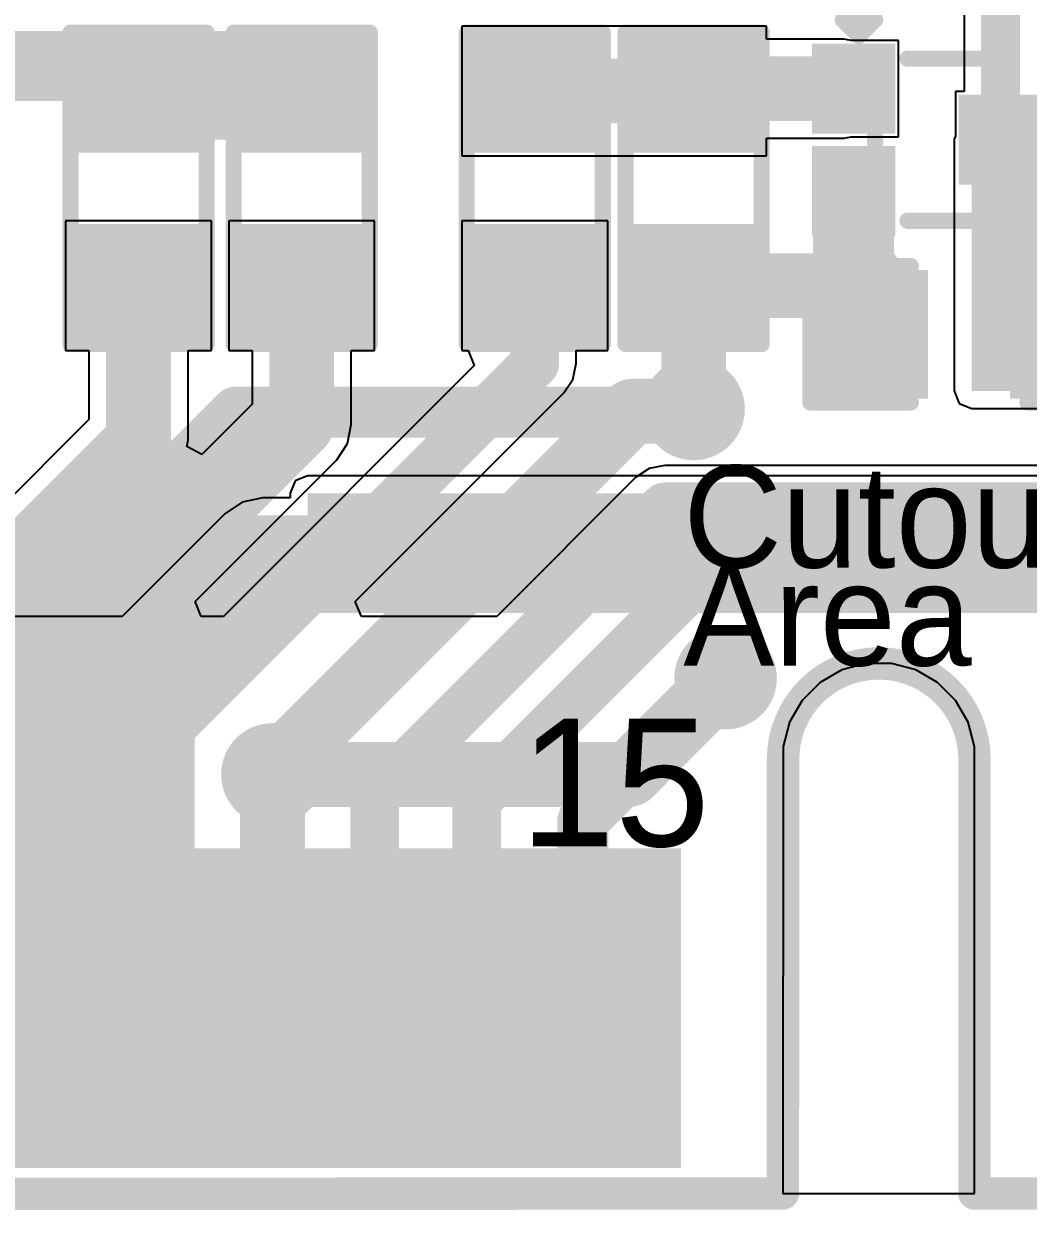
# Model space of a CAD drawing. Header units: millimetres. Extents: x 0 to 1.61, y -0.14 to 2.35.
# Drawn here: x 0.2343 to 0.5442, y -0.1371 to 0.2288 of the extents above; entities that cross this region are included whole.
import ezdxf

# ---------------------------------------------------------------- set-up
doc = ezdxf.new("R2010")
doc.units = ezdxf.units.MM
doc.header["$MEASUREMENT"] = 0
for name, color, linetype in [('BottomLayer', 5, 'Continuous'), ('BottomPaste', 16, 'Continuous'), ('BottomSolder', 6, 'Continuous'), ('Mechanical1', 6, 'Continuous'), ('Mechanical2', 216, 'Continuous'), ('MultiLayer', 9, 'Continuous'), ('TopLayer', 1, 'Continuous'), ('TopOverlay', 2, 'Continuous'), ('TopPaste', 8, 'Continuous'), ('TopSolder', 216, 'Continuous'), ('ViaHoleLayer', 16, 'Continuous')]:
    doc.layers.add(name, color=color, linetype=linetype)

# ---------------------------------------------------------------- blocks, each defined once
blk = doc.blocks.new('C___0603_8')
at = {"layer": 'TopLayer'}
for points in [[(-0.015, 0.0175), (-0.015, -0.0175), (-0.045, -0.0175), (-0.045, 0.0175)], [(0.045, 0.0175), (0.045, -0.0175), (0.015, -0.0175), (0.015, 0.0175)]]:
    blk.add_hatch(color=1, dxfattribs=at).paths.add_polyline_path(points)
at = {"layer": 'TopPaste'}
for points in [[(-0.015, 0.0175), (-0.015, -0.0175), (-0.045, -0.0175), (-0.045, 0.0175)], [(0.045, 0.0175), (0.045, -0.0175), (0.015, -0.0175), (0.015, 0.0175)]]:
    blk.add_hatch(color=8, dxfattribs=at).paths.add_polyline_path(points)
at = {"layer": 'TopSolder'}
for points in [[(-0.01264, 0.01986), (-0.01264, -0.01986), (-0.04736, -0.01986), (-0.04736, 0.01986)], [(0.04736, 0.01986), (0.04736, -0.01986), (0.01264, -0.01986), (0.01264, 0.01986)]]:
    blk.add_hatch(color=216, dxfattribs=at).paths.add_polyline_path(points)
at = {"layer": 'TopOverlay', "const_width": 0.005}
for points in [[(-0.049, 0.021), (-0.018, 0.021)], [(-0.049, -0.021), (-0.049, 0.021)], [(0.018, 0.021), (0.049, 0.021)], [(0.049, -0.021), (0.049, 0.021)], [(-0.049, -0.021), (-0.018, -0.021)], [(0.018, -0.021), (0.049, -0.021)]]:
    blk.add_lwpolyline(points, dxfattribs=at)
at = {"layer": 'TopOverlay', "const_width": 0.0025}
for points in [[(-0.05025, 0.021, 1), (-0.04775, 0.021, 1)], [(-0.05025, 0.021, 1), (-0.04775, 0.021, 1)], [(-0.01925, 0.021, 1), (-0.01675, 0.021, 1)], [(0.01675, 0.021, 1), (0.01925, 0.021, 1)], [(0.04775, 0.021, 1), (0.05025, 0.021, 1)], [(0.04775, 0.021, 1), (0.05025, 0.021, 1)], [(-0.05025, -0.021, 1), (-0.04775, -0.021, 1)], [(-0.05025, -0.021, 1), (-0.04775, -0.021, 1)], [(-0.01925, -0.021, 1), (-0.01675, -0.021, 1)], [(0.01675, -0.021, 1), (0.01925, -0.021, 1)], [(0.04775, -0.021, 1), (0.05025, -0.021, 1)], [(0.04775, -0.021, 1), (0.05025, -0.021, 1)]]:
    blk.add_lwpolyline(points, format="xyb", close=True, dxfattribs=at)
blk = doc.blocks.new('R___0603_12')
at = {"layer": 'TopLayer'}
for points in [[(-0.015, 0.0175), (-0.015, -0.0175), (-0.045, -0.0175), (-0.045, 0.0175)], [(0.045, 0.0175), (0.045, -0.0175), (0.015, -0.0175), (0.015, 0.0175)]]:
    blk.add_hatch(color=1, dxfattribs=at).paths.add_polyline_path(points)
at = {"layer": 'TopPaste'}
for points in [[(-0.015, 0.0175), (-0.015, -0.0175), (-0.045, -0.0175), (-0.045, 0.0175)], [(0.045, 0.0175), (0.045, -0.0175), (0.015, -0.0175), (0.015, 0.0175)]]:
    blk.add_hatch(color=8, dxfattribs=at).paths.add_polyline_path(points)
at = {"layer": 'TopSolder'}
for points in [[(-0.011, 0.0215), (-0.011, -0.0215), (-0.049, -0.0215), (-0.049, 0.0215)], [(0.049, 0.0215), (0.049, -0.0215), (0.011, -0.0215), (0.011, 0.0215)]]:
    blk.add_hatch(color=216, dxfattribs=at).paths.add_polyline_path(points)
at = {"layer": 'TopOverlay', "const_width": 0.005}
for points in [[(-0.048, 0.021), (-0.048, -0.021)], [(-0.048, 0.021), (0.048, 0.021)], [(0.048, 0.021), (0.048, -0.021)], [(-0.048, -0.021), (0.048, -0.021)]]:
    blk.add_lwpolyline(points, dxfattribs=at)
at = {"layer": 'TopOverlay', "const_width": 0.0025}
for points in [[(-0.04925, 0.021, 1), (-0.04675, 0.021, 1)], [(-0.04925, 0.021, 1), (-0.04675, 0.021, 1)], [(0.04675, 0.021, 1), (0.04925, 0.021, 1)], [(0.04675, 0.021, 1), (0.04925, 0.021, 1)], [(-0.04925, -0.021, 1), (-0.04675, -0.021, 1)], [(-0.04925, -0.021, 1), (-0.04675, -0.021, 1)], [(0.04675, -0.021, 1), (0.04925, -0.021, 1)], [(0.04675, -0.021, 1), (0.04925, -0.021, 1)]]:
    blk.add_lwpolyline(points, format="xyb", close=True, dxfattribs=at)
blk = doc.blocks.new('R___0603_13')
at = {"layer": 'TopLayer'}
for points in [[(-0.015, 0.0175), (-0.015, -0.0175), (-0.045, -0.0175), (-0.045, 0.0175)], [(0.045, 0.0175), (0.045, -0.0175), (0.015, -0.0175), (0.015, 0.0175)]]:
    blk.add_hatch(color=1, dxfattribs=at).paths.add_polyline_path(points)
at = {"layer": 'TopPaste'}
for points in [[(-0.015, 0.0175), (-0.015, -0.0175), (-0.045, -0.0175), (-0.045, 0.0175)], [(0.045, 0.0175), (0.045, -0.0175), (0.015, -0.0175), (0.015, 0.0175)]]:
    blk.add_hatch(color=8, dxfattribs=at).paths.add_polyline_path(points)
at = {"layer": 'TopSolder'}
for points in [[(-0.011, 0.0215), (-0.011, -0.0215), (-0.049, -0.0215), (-0.049, 0.0215)], [(0.049, 0.0215), (0.049, -0.0215), (0.011, -0.0215), (0.011, 0.0215)]]:
    blk.add_hatch(color=216, dxfattribs=at).paths.add_polyline_path(points)
at = {"layer": 'TopOverlay', "const_width": 0.005}
for points in [[(-0.048, 0.021), (-0.048, -0.021)], [(-0.048, 0.021), (0.048, 0.021)], [(0.048, 0.021), (0.048, -0.021)], [(-0.048, -0.021), (0.048, -0.021)]]:
    blk.add_lwpolyline(points, dxfattribs=at)
at = {"layer": 'TopOverlay', "const_width": 0.0025}
for points in [[(-0.04925, 0.021, 1), (-0.04675, 0.021, 1)], [(-0.04925, 0.021, 1), (-0.04675, 0.021, 1)], [(0.04675, 0.021, 1), (0.04925, 0.021, 1)], [(0.04675, 0.021, 1), (0.04925, 0.021, 1)], [(-0.04925, -0.021, 1), (-0.04675, -0.021, 1)], [(-0.04925, -0.021, 1), (-0.04675, -0.021, 1)], [(0.04675, -0.021, 1), (0.04925, -0.021, 1)], [(0.04675, -0.021, 1), (0.04925, -0.021, 1)]]:
    blk.add_lwpolyline(points, format="xyb", close=True, dxfattribs=at)
blk = doc.blocks.new('MINI_PCIE_PAD_14')
at = {"layer": 'BottomLayer'}
for points in [[(0.05906, -0.04528), (0.03543, -0.04528), (0.03543, 0.04528), (0.05906, 0.04528)], [(0.09055, -0.04528), (0.06693, -0.04528), (0.06693, 0.04528), (0.09055, 0.04528)], [(0.12205, -0.04528), (0.09843, -0.04528), (0.09843, 0.04528), (0.12205, 0.04528)], [(0.15354, -0.04528), (0.12992, -0.04528), (0.12992, 0.04528), (0.15354, 0.04528)], [(0.18504, -0.04528), (0.16142, -0.04528), (0.16142, 0.04528), (0.18504, 0.04528)], [(0.21654, -0.04528), (0.19291, -0.04528), (0.19291, 0.04528), (0.21654, 0.04528)], [(0.22441, 0.04528), (0.24803, 0.04528), (0.24803, -0.04528), (0.22441, -0.04528)]]:
    blk.add_hatch(color=5, dxfattribs=at).paths.add_polyline_path(points)
at = {"layer": 'BottomPaste'}
for points in [[(0.05906, -0.04528), (0.03543, -0.04528), (0.03543, 0.04528), (0.05906, 0.04528)], [(0.09055, -0.04528), (0.06693, -0.04528), (0.06693, 0.04528), (0.09055, 0.04528)], [(0.12205, -0.04528), (0.09843, -0.04528), (0.09843, 0.04528), (0.12205, 0.04528)], [(0.15354, -0.04528), (0.12992, -0.04528), (0.12992, 0.04528), (0.15354, 0.04528)], [(0.18504, -0.04528), (0.16142, -0.04528), (0.16142, 0.04528), (0.18504, 0.04528)], [(0.21654, -0.04528), (0.19291, -0.04528), (0.19291, 0.04528), (0.21654, 0.04528)], [(0.22441, 0.04528), (0.24803, 0.04528), (0.24803, -0.04528), (0.22441, -0.04528)]]:
    blk.add_hatch(color=16, dxfattribs=at).paths.add_polyline_path(points)
at = {"layer": 'BottomSolder'}
for points in [[(0.06306, -0.04928), (0.03143, -0.04928), (0.03143, 0.04928), (0.06306, 0.04928)], [(0.09455, -0.04928), (0.06293, -0.04928), (0.06293, 0.04928), (0.09455, 0.04928)], [(0.12605, -0.04928), (0.09443, -0.04928), (0.09443, 0.04928), (0.12605, 0.04928)], [(0.15754, -0.04928), (0.12592, -0.04928), (0.12592, 0.04928), (0.15754, 0.04928)], [(0.18904, -0.04928), (0.15742, -0.04928), (0.15742, 0.04928), (0.18904, 0.04928)], [(0.22054, -0.04928), (0.18891, -0.04928), (0.18891, 0.04928), (0.22054, 0.04928)], [(0.22041, 0.04928), (0.25203, 0.04928), (0.25203, -0.04928), (0.22041, -0.04928)]]:
    blk.add_hatch(color=6, dxfattribs=at).paths.add_polyline_path(points)
at = {"layer": 'TopLayer'}
for points in [[(0.05118, 0.04528), (0.0748, 0.04528), (0.0748, -0.04528), (0.05118, -0.04528)], [(0.08268, 0.04528), (0.1063, 0.04528), (0.1063, -0.04528), (0.08268, -0.04528)], [(0.11417, 0.04528), (0.1378, 0.04528), (0.1378, -0.04528), (0.11417, -0.04528)], [(0.14567, 0.04528), (0.16929, 0.04528), (0.16929, -0.04528), (0.14567, -0.04528)], [(0.17717, 0.04528), (0.20079, 0.04528), (0.20079, -0.04528), (0.17717, -0.04528)], [(0.20866, 0.04528), (0.23228, 0.04528), (0.23228, -0.04528), (0.20866, -0.04528)]]:
    blk.add_hatch(color=1, dxfattribs=at).paths.add_polyline_path(points)
at = {"layer": 'TopPaste'}
for points in [[(0.05118, 0.04528), (0.0748, 0.04528), (0.0748, -0.04528), (0.05118, -0.04528)], [(0.08268, 0.04528), (0.1063, 0.04528), (0.1063, -0.04528), (0.08268, -0.04528)], [(0.11417, 0.04528), (0.1378, 0.04528), (0.1378, -0.04528), (0.11417, -0.04528)], [(0.14567, 0.04528), (0.16929, 0.04528), (0.16929, -0.04528), (0.14567, -0.04528)], [(0.17717, 0.04528), (0.20079, 0.04528), (0.20079, -0.04528), (0.17717, -0.04528)], [(0.20866, 0.04528), (0.23228, 0.04528), (0.23228, -0.04528), (0.20866, -0.04528)]]:
    blk.add_hatch(color=8, dxfattribs=at).paths.add_polyline_path(points)
at = {"layer": 'TopSolder'}
for points in [[(0.04718, 0.04928), (0.0788, 0.04928), (0.0788, -0.04928), (0.04718, -0.04928)], [(0.07868, 0.04928), (0.1103, 0.04928), (0.1103, -0.04928), (0.07868, -0.04928)], [(0.11017, 0.04928), (0.1418, 0.04928), (0.1418, -0.04928), (0.11017, -0.04928)], [(0.14167, 0.04928), (0.17329, 0.04928), (0.17329, -0.04928), (0.14167, -0.04928)], [(0.17317, 0.04928), (0.20479, 0.04928), (0.20479, -0.04928), (0.17317, -0.04928)], [(0.20466, 0.04928), (0.23628, 0.04928), (0.23628, -0.04928), (0.20466, -0.04928)]]:
    blk.add_hatch(color=216, dxfattribs=at).paths.add_polyline_path(points)
at = {"layer": 'TopOverlay', "const_width": 0.005}
blk.add_lwpolyline([(0.28348, 0.07681, -1), (0.34254, 0.07681)], format="xyb", dxfattribs=at)
for points in [[(0.28348, -0.05707), (0.28348, 0.07681)], [(0.34254, -0.05709), (0.34254, 0.07681)], [(-0.04134, -0.05709), (0.28346, -0.05709)], [(0.28346, -0.05709), (0.28348, -0.05707)], [(0.34254, -0.05709), (0.97047, -0.05709)]]:
    blk.add_lwpolyline(points, dxfattribs=at)
at = {"layer": 'TopOverlay', "const_width": 0.0025}
for points in [[(0.28223, 0.07681, 1), (0.28473, 0.07681, 1)], [(0.28223, 0.07681, 1), (0.28473, 0.07681, 1)], [(0.34129, 0.07681, 1), (0.34379, 0.07681, 1)], [(0.34129, 0.07681, 1), (0.34379, 0.07681, 1)], [(0.28221, -0.05709, 1), (0.28471, -0.05709, 1)], [(0.28221, -0.05709, 1), (0.28471, -0.05709, 1)], [(0.28223, -0.05707, 1), (0.28473, -0.05707, 1)], [(0.28223, -0.05707, 1), (0.28473, -0.05707, 1)], [(0.34129, -0.05709, 1), (0.34379, -0.05709, 1)], [(0.34129, -0.05709, 1), (0.34379, -0.05709, 1)]]:
    blk.add_lwpolyline(points, format="xyb", close=True, dxfattribs=at)
at = {"layer": 'TopOverlay'}
for s, p in [('Cutout', (0.25272, 0.13587)), ('Area', (0.25272, 0.10566))]:
    blk.add_text(s, height=0.031496, rotation=360, dxfattribs=at).set_placement(p)
blk.add_text('15', height=0.03937, dxfattribs=at).set_placement((0.20233, 0.04998))
blk = doc.blocks.new('R___0603_23')
at = {"layer": 'TopLayer'}
for points in [[(-0.015, 0.0175), (-0.015, -0.0175), (-0.045, -0.0175), (-0.045, 0.0175)], [(0.045, 0.0175), (0.045, -0.0175), (0.015, -0.0175), (0.015, 0.0175)]]:
    blk.add_hatch(color=1, dxfattribs=at).paths.add_polyline_path(points)
at = {"layer": 'TopPaste'}
for points in [[(-0.015, 0.0175), (-0.015, -0.0175), (-0.045, -0.0175), (-0.045, 0.0175)], [(0.045, 0.0175), (0.045, -0.0175), (0.015, -0.0175), (0.015, 0.0175)]]:
    blk.add_hatch(color=8, dxfattribs=at).paths.add_polyline_path(points)
at = {"layer": 'TopSolder'}
for points in [[(-0.011, 0.0215), (-0.011, -0.0215), (-0.049, -0.0215), (-0.049, 0.0215)], [(0.049, 0.0215), (0.049, -0.0215), (0.011, -0.0215), (0.011, 0.0215)]]:
    blk.add_hatch(color=216, dxfattribs=at).paths.add_polyline_path(points)
at = {"layer": 'TopOverlay', "const_width": 0.005}
for points in [[(-0.048, 0.021), (-0.048, -0.021)], [(-0.048, 0.021), (0.048, 0.021)], [(0.048, 0.021), (0.048, -0.021)], [(-0.048, -0.021), (0.048, -0.021)]]:
    blk.add_lwpolyline(points, dxfattribs=at)
at = {"layer": 'TopOverlay', "const_width": 0.0025}
for points in [[(-0.04925, 0.021, 1), (-0.04675, 0.021, 1)], [(-0.04925, 0.021, 1), (-0.04675, 0.021, 1)], [(0.04675, 0.021, 1), (0.04925, 0.021, 1)], [(0.04675, 0.021, 1), (0.04925, 0.021, 1)], [(-0.04925, -0.021, 1), (-0.04675, -0.021, 1)], [(-0.04925, -0.021, 1), (-0.04675, -0.021, 1)], [(0.04675, -0.021, 1), (0.04925, -0.021, 1)], [(0.04675, -0.021, 1), (0.04925, -0.021, 1)]]:
    blk.add_lwpolyline(points, format="xyb", close=True, dxfattribs=at)
blk = doc.blocks.new('R___0603_24')
at = {"layer": 'TopLayer'}
for points in [[(-0.015, 0.0175), (-0.015, -0.0175), (-0.045, -0.0175), (-0.045, 0.0175)], [(0.045, 0.0175), (0.045, -0.0175), (0.015, -0.0175), (0.015, 0.0175)]]:
    blk.add_hatch(color=1, dxfattribs=at).paths.add_polyline_path(points)
at = {"layer": 'TopPaste'}
for points in [[(-0.015, 0.0175), (-0.015, -0.0175), (-0.045, -0.0175), (-0.045, 0.0175)], [(0.045, 0.0175), (0.045, -0.0175), (0.015, -0.0175), (0.015, 0.0175)]]:
    blk.add_hatch(color=8, dxfattribs=at).paths.add_polyline_path(points)
at = {"layer": 'TopSolder'}
for points in [[(-0.011, 0.0215), (-0.011, -0.0215), (-0.049, -0.0215), (-0.049, 0.0215)], [(0.049, 0.0215), (0.049, -0.0215), (0.011, -0.0215), (0.011, 0.0215)]]:
    blk.add_hatch(color=216, dxfattribs=at).paths.add_polyline_path(points)
at = {"layer": 'TopOverlay', "const_width": 0.005}
for points in [[(-0.048, 0.021), (-0.048, -0.021)], [(-0.048, 0.021), (0.048, 0.021)], [(0.048, 0.021), (0.048, -0.021)], [(-0.048, -0.021), (0.048, -0.021)]]:
    blk.add_lwpolyline(points, dxfattribs=at)
at = {"layer": 'TopOverlay', "const_width": 0.0025}
for points in [[(-0.04925, 0.021, 1), (-0.04675, 0.021, 1)], [(-0.04925, 0.021, 1), (-0.04675, 0.021, 1)], [(0.04675, 0.021, 1), (0.04925, 0.021, 1)], [(0.04675, 0.021, 1), (0.04925, 0.021, 1)], [(-0.04925, -0.021, 1), (-0.04675, -0.021, 1)], [(-0.04925, -0.021, 1), (-0.04675, -0.021, 1)], [(0.04675, -0.021, 1), (0.04925, -0.021, 1)], [(0.04675, -0.021, 1), (0.04925, -0.021, 1)]]:
    blk.add_lwpolyline(points, format="xyb", close=True, dxfattribs=at)
blk = doc.blocks.new('SOT_723_37')
at = {"layer": 'TopLayer'}
for points in [[(-0.00984, 0.0315), (0.00984, 0.0315), (0.00984, 0.01378), (-0.00984, 0.01378)], [(-0.02559, -0.01378), (-0.00591, -0.01378), (-0.00591, -0.0315), (-0.02559, -0.0315)], [(0.00591, -0.01378), (0.02559, -0.01378), (0.02559, -0.0315), (0.00591, -0.0315)]]:
    blk.add_hatch(color=1, dxfattribs=at).paths.add_polyline_path(points)
at = {"layer": 'TopPaste'}
for points in [[(-0.00984, 0.0315), (0.00984, 0.0315), (0.00984, 0.01378), (-0.00984, 0.01378)], [(-0.02559, -0.01378), (-0.00591, -0.01378), (-0.00591, -0.0315), (-0.02559, -0.0315)], [(0.00591, -0.01378), (0.02559, -0.01378), (0.02559, -0.0315), (0.00591, -0.0315)]]:
    blk.add_hatch(color=8, dxfattribs=at).paths.add_polyline_path(points)
at = {"layer": 'TopSolder'}
for points in [[(-0.01384, 0.0355), (0.01384, 0.0355), (0.01384, 0.00978), (-0.01384, 0.00978)], [(-0.02959, -0.00978), (-0.00191, -0.00978), (-0.00191, -0.0355), (-0.02959, -0.0355)], [(0.00191, -0.00978), (0.02959, -0.00978), (0.02959, -0.0355), (0.00191, -0.0355)]]:
    blk.add_hatch(color=216, dxfattribs=at).paths.add_polyline_path(points)
at = {"layer": 'TopOverlay', "const_width": 0.005}
for points in [[(-0.025, -0.006), (-0.025, 0.025)], [(-0.015, 0.025), (-0.025, 0.025)], [(-0.025, -0.006), (-0.025, 0.025)], [(-0.015, 0.025), (-0.025, 0.025)], [(0.025, 0.025), (0.015, 0.025)], [(0.025, -0.006), (0.025, 0.025)], [(-0.037, -0.026), (-0.037, -0.016)], [(-0.032, -0.021), (-0.037, -0.016)], [(0.001, -0.016), (-0.001, -0.016)], [(-0.037, -0.026), (-0.032, -0.021)]]:
    blk.add_lwpolyline(points, dxfattribs=at)
at = {"layer": 'TopOverlay', "const_width": 0.0025}
for points in [[(-0.02625, 0.025, 1), (-0.02375, 0.025, 1)], [(-0.02625, 0.025, 1), (-0.02375, 0.025, 1)], [(-0.02625, 0.025, 1), (-0.02375, 0.025, 1)], [(-0.02625, 0.025, 1), (-0.02375, 0.025, 1)], [(-0.01625, 0.025, 1), (-0.01375, 0.025, 1)], [(-0.01625, 0.025, 1), (-0.01375, 0.025, 1)], [(0.01375, 0.025, 1), (0.01625, 0.025, 1)], [(0.02375, 0.025, 1), (0.02625, 0.025, 1)], [(0.02375, 0.025, 1), (0.02625, 0.025, 1)], [(-0.02625, -0.006, 1), (-0.02375, -0.006, 1)], [(-0.02625, -0.006, 1), (-0.02375, -0.006, 1)], [(0.02375, -0.006, 1), (0.02625, -0.006, 1)], [(-0.03825, -0.016, 1), (-0.03575, -0.016, 1)], [(-0.03825, -0.016, 1), (-0.03575, -0.016, 1)], [(-0.00225, -0.016, 1), (0.00025, -0.016, 1)], [(-0.00025, -0.016, 1), (0.00225, -0.016, 1)], [(-0.03325, -0.021, 1), (-0.03075, -0.021, 1)], [(-0.03325, -0.021, 1), (-0.03075, -0.021, 1)], [(-0.03825, -0.026, 1), (-0.03575, -0.026, 1)], [(-0.03825, -0.026, 1), (-0.03575, -0.026, 1)]]:
    blk.add_lwpolyline(points, format="xyb", close=True, dxfattribs=at)

msp = doc.modelspace()

# ---------------------------------------------------------------- hatches: boundary and pattern name
at = {"layer": 'BottomLayer'}
h = msp.add_hatch(color=5, dxfattribs=at)
edge = h.paths.add_edge_path()
edge.add_arc((0.44092, 0.10997), 0.01181, 0, 360)
msp.add_hatch(color=5, dxfattribs=at).paths.add_polyline_path([(0.32187, 0.04712), (1.03564, 0.04712), (1.03564, 0.084), (0.32187, 0.084)])
h = msp.add_hatch(color=5, dxfattribs=at)
edge = h.paths.add_edge_path()
edge.add_arc((0.4508, 0.02699), 0.01181, 0, 360)
h = msp.add_hatch(color=5, dxfattribs=at)
edge = h.paths.add_edge_path()
edge.add_arc((0.31099, -0.00269), 0.01181, 0, 360)
at = {"layer": 'BottomSolder'}
h = msp.add_hatch(color=6, dxfattribs=at)
edge = h.paths.add_edge_path()
edge.add_arc((0.44092, 0.10997), 0.01581, 0, 360)
h = msp.add_hatch(color=6, dxfattribs=at)
edge = h.paths.add_edge_path()
edge.add_arc((0.4508, 0.02699), 0.01581, 0, 360)
h = msp.add_hatch(color=6, dxfattribs=at)
edge = h.paths.add_edge_path()
edge.add_arc((0.31099, -0.00269), 0.01581, 0, 360)
at = {"layer": 'TopLayer'}
for points in [[(0.19421, 0.20491), (0.33753, 0.20491), (0.33753, 0.22656), (0.19421, 0.22656)], [(0.2522, 0.193), (0.33753, 0.193), (0.33753, 0.22656), (0.2522, 0.22656)], [(0.5267, 0.11554), (0.58591, 0.11554), (0.58591, 0.19313), (0.5267, 0.19313)], [(0.3937, -0.12008), (0.42418, -0.12008), (0.42418, -0.02953), (0.3937, -0.02953)]]:
    msp.add_hatch(color=1, dxfattribs=at).paths.add_polyline_path(points)
h = msp.add_hatch(color=1, dxfattribs=at)
edge = h.paths.add_edge_path()
edge.add_arc((0.44092, 0.10997), 0.01181, 0, 360)
h = msp.add_hatch(color=1, dxfattribs=at)
edge = h.paths.add_edge_path()
edge.add_arc((0.4508, 0.02699), 0.01181, 0, 360)
h = msp.add_hatch(color=1, dxfattribs=at)
edge = h.paths.add_edge_path()
edge.add_arc((0.31099, -0.00269), 0.01181, 0, 360)
at = {"layer": 'TopSolder'}
h = msp.add_hatch(color=216, dxfattribs=at)
edge = h.paths.add_edge_path()
edge.add_arc((0.44092, 0.10997), 0.01581, 0, 360)
h = msp.add_hatch(color=216, dxfattribs=at)
edge = h.paths.add_edge_path()
edge.add_arc((0.4508, 0.02699), 0.01581, 0, 360)
h = msp.add_hatch(color=216, dxfattribs=at)
edge = h.paths.add_edge_path()
edge.add_arc((0.31099, -0.00269), 0.01581, 0, 360)
at = {"layer": 'ViaHoleLayer'}
h = msp.add_hatch(color=16, dxfattribs=at)
edge = h.paths.add_edge_path()
edge.add_arc((0.44092, 0.10997), 0.00591, 0, 360)
h = msp.add_hatch(color=16, dxfattribs=at)
edge = h.paths.add_edge_path()
edge.add_arc((0.4508, 0.02699), 0.00591, 0, 360)
h = msp.add_hatch(color=16, dxfattribs=at)
edge = h.paths.add_edge_path()
edge.add_arc((0.31099, -0.00269), 0.00591, 0, 360)

# ---------------------------------------------------------------- linework, layer by layer
at = {"layer": 'BottomLayer'}
for p, q in [((0.31804, 0.08783), (0.31646, 0.084)), ((0.32187, 0.08941), (0.31804, 0.08783)), ((0.61914, 0.08941), (0.32187, 0.08941)), ((0.30169, 0.08128), (0.29632, 0.07769)), ((0.30802, 0.08254), (0.30169, 0.08128)), ((0.31646, 0.08254), (0.30802, 0.08254)), ((0.30802, 0.08254), (0.30802, 0.08254)), ((0.31646, 0.084), (0.31646, 0.08254)), ((0.29632, 0.07769), (0.26463, 0.046)), ((0.26463, 0.046), (0.21801, 0.046))]:
    msp.add_line(p, q, dxfattribs=at)
for points, const_width in [([(0.43995, 0.109), (0.44092, 0.10997)], 0.01575), ([(0.23228, 0.04145), (0.29984, 0.109)], 0.01575), ([(0.29984, 0.109), (0.43995, 0.109)], 0.01575), ([(0.26378, 0.02176), (0.30802, 0.066)], 0.02244), ([(0.30802, 0.066), (0.33572, 0.066)], 0.02244), ([(0.23228, -0.0748), (0.23228, 0.04145)], 0.01575), ([(0.26378, -0.0748), (0.26378, 0.02176)], 0.02244), ([(0.42112, -0.00269), (0.4501, 0.0263)], 0.02), ([(0.31099, -0.00269), (0.42112, -0.00269)], 0.02)]:
    msp.add_lwpolyline(points, dxfattribs=dict(at, const_width=const_width))
for points, const_width in [([(0.43698, 0.10997, 1), (0.44485, 0.10997, 1)], 0.00787), ([(0.2959, 0.109, 1), (0.30377, 0.109, 1)], 0.00787), ([(0.2959, 0.109, 1), (0.30377, 0.109, 1)], 0.00787), ([(0.43601, 0.109, 1), (0.44389, 0.109, 1)], 0.00787), ([(0.43601, 0.109, 1), (0.44389, 0.109, 1)], 0.00787), ([(0.30241, 0.066, 1), (0.31363, 0.066, 1)], 0.01122), ([(0.30241, 0.066, 1), (0.31363, 0.066, 1)], 0.01122), ([(0.33011, 0.066, 1), (0.34133, 0.066, 1)], 0.01122), ([(0.22835, 0.04145, 1), (0.23622, 0.04145, 1)], 0.00787), ([(0.22835, 0.04145, 1), (0.23622, 0.04145, 1)], 0.00787), ([(0.25817, 0.02176, 1), (0.26939, 0.02176, 1)], 0.01122), ([(0.25817, 0.02176, 1), (0.26939, 0.02176, 1)], 0.01122), ([(0.4451, 0.0263, 1), (0.4551, 0.0263, 1)], 0.01), ([(0.30599, -0.00269, 1), (0.31599, -0.00269, 1)], 0.01), ([(0.41612, -0.00269, 1), (0.42612, -0.00269, 1)], 0.01), ([(0.41612, -0.00269, 1), (0.42612, -0.00269, 1)], 0.01), ([(0.25817, -0.0748, 1), (0.26939, -0.0748, 1)], 0.01122), ([(0.22835, -0.0748, 1), (0.23622, -0.0748, 1)], 0.00787)]:
    msp.add_lwpolyline(points, format="xyb", close=True, dxfattribs=dict(at, const_width=const_width))
at = {"layer": 'Mechanical1', "const_width": 0.01}
for points in [[(0.46848, -0.12598), (0.46852, 0.00201)], [(0.46848, -0.12598), (0.46848, 0.00201)], [(0.52758, -0.12598), (0.52758, 0.00201)]]:
    msp.add_lwpolyline(points, dxfattribs=at)
at = {"layer": 'Mechanical1', "const_width": 0.005}
for points in [[(0.46598, 0.00201, 1), (0.47098, 0.00201, 1)], [(0.46602, 0.00201, 1), (0.47102, 0.00201, 1)], [(0.52508, 0.00201, 1), (0.53008, 0.00201, 1)], [(0.46598, -0.12598, 1), (0.47098, -0.12598, 1)], [(0.46598, -0.12598, 1), (0.47098, -0.12598, 1)], [(0.52508, -0.12598, 1), (0.53008, -0.12598, 1)]]:
    msp.add_lwpolyline(points, format="xyb", close=True, dxfattribs=at)
at = {"layer": 'Mechanical2', "const_width": 0.01}
msp.add_lwpolyline([(0.46852, 0.00201, -1), (0.52758, 0.00201)], format="xyb", dxfattribs=at)
for points in [[(0.46848, -0.13185), (0.46852, 0.00201)], [(0.52754, -0.13185), (0.52758, 0.00201)], [(0.1437, -0.13207), (0.46848, -0.13189)], [(0.52754, -0.13189), (1.15551, -0.13207)]]:
    msp.add_lwpolyline(points, dxfattribs=at)
at = {"layer": 'Mechanical2', "const_width": 0.005}
for points in [[(0.46602, 0.00201, 1), (0.47102, 0.00201, 1)], [(0.46602, 0.00201, 1), (0.47102, 0.00201, 1)], [(0.52508, 0.00201, 1), (0.53008, 0.00201, 1)], [(0.52508, 0.00201, 1), (0.53008, 0.00201, 1)], [(0.46598, -0.13185, 1), (0.47098, -0.13185, 1)], [(0.46598, -0.13189, 1), (0.47098, -0.13189, 1)], [(0.52504, -0.13185, 1), (0.53004, -0.13185, 1)], [(0.52504, -0.13189, 1), (0.53004, -0.13189, 1)]]:
    msp.add_lwpolyline(points, format="xyb", close=True, dxfattribs=at)
at = {"layer": 'MultiLayer'}
for p, q in [((0.48665, 0.02952), (0.47992, 0.02564)), ((0.49416, 0.03154), (0.48665, 0.02952)), ((0.50194, 0.03154), (0.49416, 0.03154)), ((0.50945, 0.02952), (0.50194, 0.03154)), ((0.51618, 0.02564), (0.50945, 0.02952)), ((0.47992, 0.02564), (0.47442, 0.02014)), ((0.52168, 0.02014), (0.51618, 0.02564)), ((0.47442, 0.02014), (0.47054, 0.01341)), ((0.52557, 0.01341), (0.52168, 0.02014)), ((0.47054, 0.01341), (0.46852, 0.0059)), ((0.52758, 0.0059), (0.52557, 0.01341)), ((0.46852, 0.0059), (0.46852, 0.00201)), ((0.52758, 0.00201), (0.52758, 0.0059)), ((0.46852, 0.00201), (0.46848, -0.13185)), ((0.46852, 0.00201), (0.46852, 0.00201)), ((0.52754, -0.13185), (0.52758, 0.00201)), ((0.46848, -0.13185), (0.52754, -0.13185))]:
    msp.add_line(p, q, dxfattribs=at)
at = {"layer": 'TopLayer'}
for p, q in [((0.52434, 0.25728), (0.52434, 0.20784)), ((0.41356, 0.228), (0.36942, 0.228)), ((0.36942, 0.228), (0.36942, 0.188)), ((0.41442, 0.228), (0.41356, 0.228)), ((0.41842, 0.228), (0.41442, 0.228)), ((0.41442, 0.228), (0.41442, 0.228)), ((0.41927, 0.228), (0.41842, 0.228)), ((0.41842, 0.228), (0.41842, 0.228)), ((0.46342, 0.228), (0.41927, 0.228)), ((0.46342, 0.22404), (0.46342, 0.228)), ((0.48728, 0.22404), (0.46342, 0.22404)), ((0.48955, 0.22359), (0.48728, 0.22404)), ((0.50414, 0.22359), (0.48955, 0.22359)), ((0.50414, 0.19391), (0.50414, 0.22359)), ((0.52434, 0.20784), (0.5217, 0.20784)), ((0.5217, 0.20784), (0.5217, 0.19412)), ((0.48728, 0.19345), (0.48955, 0.19391)), ((0.48955, 0.19391), (0.50414, 0.19391)), ((0.5217, 0.19412), (0.52128, 0.19313)), ((0.46342, 0.188), (0.46342, 0.19345)), ((0.46342, 0.19345), (0.48728, 0.19345)), ((0.52128, 0.19313), (0.52128, 0.11554)), ((0.36942, 0.188), (0.41442, 0.188)), ((0.41442, 0.188), (0.41442, 0.188)), ((0.41442, 0.188), (0.41842, 0.188)), ((0.41842, 0.188), (0.41842, 0.188)), ((0.41842, 0.188), (0.46342, 0.188)), ((0.2922, 0.168), (0.2472, 0.168)), ((0.2472, 0.168), (0.2472, 0.128)), ((0.2922, 0.128), (0.2922, 0.168)), ((0.34253, 0.168), (0.29753, 0.168)), ((0.29753, 0.168), (0.29753, 0.128)), ((0.34253, 0.128), (0.34253, 0.168)), ((0.41442, 0.168), (0.36942, 0.168)), ((0.36942, 0.168), (0.36942, 0.128)), ((0.41442, 0.128), (0.41442, 0.168)), ((0.2472, 0.128), (0.25441, 0.128)), ((0.25441, 0.128), (0.25441, 0.10669)), ((0.28499, 0.10035), (0.28499, 0.128)), ((0.28499, 0.128), (0.2922, 0.128)), ((0.29753, 0.128), (0.30474, 0.128)), ((0.30474, 0.128), (0.30474, 0.11149)), ((0.33533, 0.10515), (0.33533, 0.128)), ((0.33533, 0.128), (0.34253, 0.128)), ((0.36942, 0.128), (0.37136, 0.128)), ((0.37136, 0.128), (0.37327, 0.12338)), ((0.40466, 0.124), (0.40466, 0.128)), ((0.40466, 0.128), (0.41442, 0.128)), ((0.37327, 0.12338), (0.29589, 0.046)), ((0.40369, 0.11912), (0.40466, 0.124)), ((0.40093, 0.11499), (0.40369, 0.11912)), ((0.33656, 0.05062), (0.40093, 0.11499)), ((0.52128, 0.11554), (0.52287, 0.11171)), ((0.30474, 0.11149), (0.28922, 0.09597)), ((0.52287, 0.11171), (0.5267, 0.11012)), ((0.5267, 0.11012), (0.58591, 0.11012)), ((0.25441, 0.10669), (0.20572, 0.058)), ((0.33416, 0.0993), (0.33533, 0.10515)), ((0.28461, 0.09843), (0.28499, 0.10035)), ((0.33085, 0.09434), (0.33416, 0.0993)), ((0.28922, 0.09597), (0.28461, 0.09843)), ((0.28713, 0.05062), (0.33085, 0.09434)), ((0.42718, 0.09159), (0.42305, 0.08883)), ((0.43206, 0.09256), (0.42718, 0.09159)), ((0.60725, 0.09256), (0.43206, 0.09256)), ((0.42305, 0.08883), (0.38022, 0.046)), ((0.28904, 0.046), (0.28713, 0.05062)), ((0.33848, 0.046), (0.33656, 0.05062)), ((0.29589, 0.046), (0.28904, 0.046)), ((0.38022, 0.046), (0.33848, 0.046))]:
    msp.add_line(p, q, dxfattribs=at)
for points, const_width in [([(0.53556, 0.193), (0.53556, 0.25728)], 0.012), ([(0.39192, 0.208), (0.44092, 0.208)], 0.02), ([(0.44167, 0.20875), (0.48728, 0.20875)], 0.02), ([(0.49028, 0.15265), (0.49028, 0.17725)], 0.025), ([(0.49028, 0.15265), (0.49342, 0.14951)], 0.025), ([(0.49342, 0.138), (0.49342, 0.14951)], 0.025), ([(0.2697, 0.10035), (0.2697, 0.148)], 0.02), ([(0.32003, 0.10515), (0.32003, 0.148)], 0.02), ([(0.44092, 0.148), (0.48342, 0.148)], 0.02), ([(0.44092, 0.10997), (0.44092, 0.148)], 0.02), ([(0.48342, 0.148), (0.49342, 0.138)], 0.02), ([(0.39192, 0.124), (0.39192, 0.148)], 0.015), ([(0.49342, 0.1355), (0.49342, 0.138)], 0.02), ([(0.27953, 0.01161), (0.39192, 0.124)], 0.015), ([(0.31102, -0.00168), (0.42198, 0.10928)], 0.02), ([(0.42198, 0.10928), (0.44022, 0.10928)], 0.02), ([(0.44022, 0.10928), (0.44092, 0.10997)], 0.02), ([(0.24803, 0.03315), (0.32003, 0.10515)], 0.02), ([(0.21654, 0.04719), (0.2697, 0.10035)], 0.02), ([(0.34252, -0.00972), (0.43206, 0.07982)], 0.015), ([(0.43206, 0.07982), (0.61253, 0.07982)], 0.015), ([(0.37402, -0.01068), (0.44355, 0.05885)], 0.015), ([(0.44355, 0.05885), (0.63541, 0.05885)], 0.015), ([(0.24803, -0.0748), (0.24803, 0.03315)], 0.02), ([(0.40676, -0.01705), (0.4508, 0.02699)], 0.01575), ([(0.27953, -0.0748), (0.27953, 0.01161)], 0.015), ([(0.31102, -0.0748), (0.31102, -0.00168)], 0.02), ([(0.34252, -0.0748), (0.34252, -0.00972)], 0.015), ([(0.37402, -0.0748), (0.37402, -0.01068)], 0.015), ([(0.40676, -0.07356), (0.40676, -0.01705)], 0.01575), ([(0.40551, -0.0748), (0.40676, -0.07356)], 0.01575)]:
    msp.add_lwpolyline(points, dxfattribs=dict(at, const_width=const_width))
for points, const_width in [([(0.38692, 0.208, 1), (0.39692, 0.208, 1)], 0.01), ([(0.43592, 0.208, 1), (0.44592, 0.208, 1)], 0.01), ([(0.43667, 0.20875, 1), (0.44667, 0.20875, 1)], 0.01), ([(0.48228, 0.20875, 1), (0.49228, 0.20875, 1)], 0.01), ([(0.53256, 0.193, 1), (0.53856, 0.193, 1)], 0.006), ([(0.48403, 0.17725, 1), (0.49653, 0.17725, 1)], 0.0125), ([(0.48403, 0.15265, 1), (0.49653, 0.15265, 1)], 0.0125), ([(0.48403, 0.15265, 1), (0.49653, 0.15265, 1)], 0.0125), ([(0.48717, 0.14951, 1), (0.49967, 0.14951, 1)], 0.0125), ([(0.48717, 0.14951, 1), (0.49967, 0.14951, 1)], 0.0125), ([(0.2647, 0.148, 1), (0.2747, 0.148, 1)], 0.01), ([(0.31503, 0.148, 1), (0.32503, 0.148, 1)], 0.01), ([(0.43592, 0.148, 1), (0.44592, 0.148, 1)], 0.01), ([(0.43592, 0.148, 1), (0.44592, 0.148, 1)], 0.01), ([(0.47842, 0.148, 1), (0.48842, 0.148, 1)], 0.01), ([(0.47842, 0.148, 1), (0.48842, 0.148, 1)], 0.01), ([(0.38817, 0.148, 1), (0.39567, 0.148, 1)], 0.0075), ([(0.48717, 0.138, 1), (0.49967, 0.138, 1)], 0.0125), ([(0.48842, 0.138, 1), (0.49842, 0.138, 1)], 0.01), ([(0.48842, 0.138, 1), (0.49842, 0.138, 1)], 0.01), ([(0.48842, 0.1355, 1), (0.49842, 0.1355, 1)], 0.01), ([(0.38817, 0.124, 1), (0.39567, 0.124, 1)], 0.0075), ([(0.38817, 0.124, 1), (0.39567, 0.124, 1)], 0.0075), ([(0.41698, 0.10928, 1), (0.42698, 0.10928, 1)], 0.01), ([(0.41698, 0.10928, 1), (0.42698, 0.10928, 1)], 0.01), ([(0.43522, 0.10928, 1), (0.44522, 0.10928, 1)], 0.01), ([(0.43522, 0.10928, 1), (0.44522, 0.10928, 1)], 0.01), ([(0.43592, 0.10997, 1), (0.44592, 0.10997, 1)], 0.01), ([(0.43592, 0.10997, 1), (0.44592, 0.10997, 1)], 0.01), ([(0.31503, 0.10515, 1), (0.32503, 0.10515, 1)], 0.01), ([(0.31503, 0.10515, 1), (0.32503, 0.10515, 1)], 0.01), ([(0.2647, 0.10035, 1), (0.2747, 0.10035, 1)], 0.01), ([(0.2647, 0.10035, 1), (0.2747, 0.10035, 1)], 0.01), ([(0.42831, 0.07982, 1), (0.43581, 0.07982, 1)], 0.0075), ([(0.42831, 0.07982, 1), (0.43581, 0.07982, 1)], 0.0075), ([(0.4398, 0.05885, 1), (0.4473, 0.05885, 1)], 0.0075), ([(0.4398, 0.05885, 1), (0.4473, 0.05885, 1)], 0.0075), ([(0.24303, 0.03315, 1), (0.25303, 0.03315, 1)], 0.01), ([(0.24303, 0.03315, 1), (0.25303, 0.03315, 1)], 0.01), ([(0.44686, 0.02699, 1), (0.45473, 0.02699, 1)], 0.00787), ([(0.27578, 0.01161, 1), (0.28328, 0.01161, 1)], 0.0075), ([(0.27578, 0.01161, 1), (0.28328, 0.01161, 1)], 0.0075), ([(0.30602, -0.00168, 1), (0.31602, -0.00168, 1)], 0.01), ([(0.30602, -0.00168, 1), (0.31602, -0.00168, 1)], 0.01), ([(0.33877, -0.00972, 1), (0.34627, -0.00972, 1)], 0.0075), ([(0.33877, -0.00972, 1), (0.34627, -0.00972, 1)], 0.0075), ([(0.37027, -0.01068, 1), (0.37777, -0.01068, 1)], 0.0075), ([(0.37027, -0.01068, 1), (0.37777, -0.01068, 1)], 0.0075), ([(0.40282, -0.01705, 1), (0.41069, -0.01705, 1)], 0.00787), ([(0.40282, -0.01705, 1), (0.41069, -0.01705, 1)], 0.00787), ([(0.24303, -0.0748, 1), (0.25303, -0.0748, 1)], 0.01), ([(0.30602, -0.0748, 1), (0.31602, -0.0748, 1)], 0.01), ([(0.40282, -0.07356, 1), (0.41069, -0.07356, 1)], 0.00787), ([(0.40282, -0.07356, 1), (0.41069, -0.07356, 1)], 0.00787), ([(0.27578, -0.0748, 1), (0.28328, -0.0748, 1)], 0.0075), ([(0.33877, -0.0748, 1), (0.34627, -0.0748, 1)], 0.0075), ([(0.37027, -0.0748, 1), (0.37777, -0.0748, 1)], 0.0075), ([(0.40158, -0.0748, 1), (0.40945, -0.0748, 1)], 0.00787)]:
    msp.add_lwpolyline(points, format="xyb", close=True, dxfattribs=dict(at, const_width=const_width))

# ---------------------------------------------------------------- block references
for name, p, rotation in [('SOT_723_37', (0.51292, 0.193), 270), ('R___0603_13', (0.2697, 0.178), 90), ('R___0603_12', (0.32003, 0.178), 90), ('R___0603_24', (0.39192, 0.178), 90), ('R___0603_23', (0.44092, 0.178), 90)]:
    msp.add_blockref(name, p, dxfattribs=dict(rotation=rotation))
for name, p in [('C___0603_8', (0.52592, 0.133)), ('MINI_PCIE_PAD_14', (0.18504, -0.0748))]:
    msp.add_blockref(name, p)

doc.saveas('drawing.dxf')
